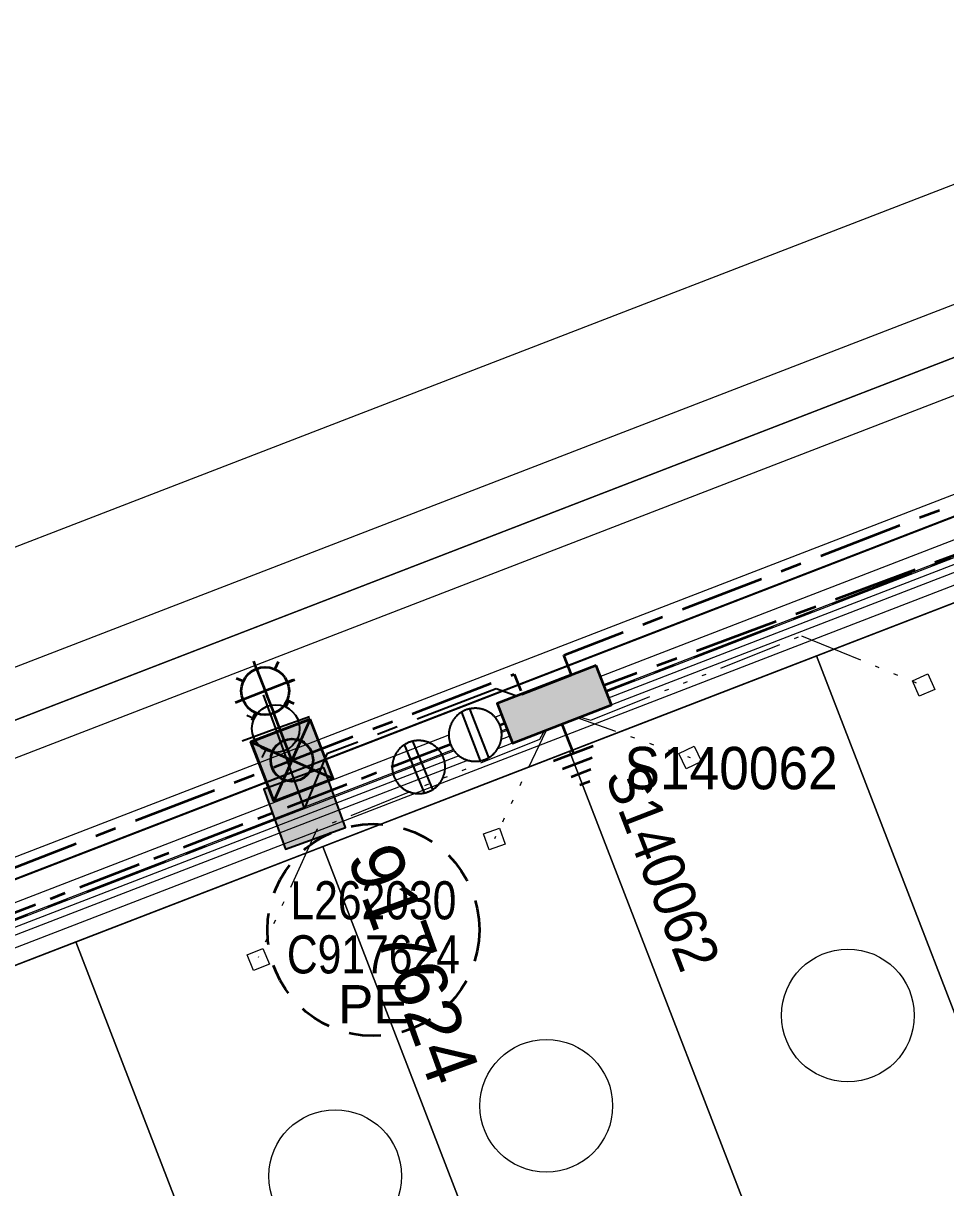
# Model space of a CAD drawing. Header units: metres. Extents: x 0 to 311505, y 0 to 6270811.
# Drawn here: x 310817.4 to 310860.9, y 6270345 to 6270400 of the extents above; entities that cross this region are included whole.
import ezdxf
from ezdxf import colors
from ezdxf.entities.mleader import LeaderData, LeaderLine
from ezdxf.enums import TextEntityAlignment as Align
from ezdxf.math import Vec2, Vec3

# ---------------------------------------------------------------- set-up
doc = ezdxf.new("R2010")
doc.units = ezdxf.units.M
for name, pattern in [('Cable Exist UG', [7, 4, -1, 1, -1]), ('Dash', [5, 3, -2]), ('PHANTOMX2', [6.6, 3, -0.75, 0.2, -0.75, 0.2, -0.75, 0.2, -0.75])]:
    doc.linetypes.add(name, pattern=pattern)
doc.layers.get('0').update_dxf_attribs({"color": 6})
for name, color, linetype, lineweight in [('_User Miscellaneous1', 30, 'Continuous', 13), ('_User_LV_Exist', 5, 'Continuous', 35), ('Cadastre Land Parcels_SP_EXT', 118, 'Continuous', 15), ('Cadastre Roads_SP_EXT', 218, 'Continuous', 15), ('Mains_LV_SL_EXT', 135, 'Continuous', 25), ('Services_SP_EXT', 42, 'PHANTOMX2', 20)]:
    doc.layers.add(name, color=color, linetype=linetype, lineweight=lineweight)
doc.layers.add('_User Miscellaneous10', color=252, linetype='Continuous', lineweight=13, plot=False, transparency=0.9)
doc.layers.add('_User Miscellaneous8', color=181, linetype='Continuous', lineweight=13, transparency=0.5)
doc.layers.add('Cadastre Roads_SP_NEW', color=214, linetype='Continuous', lineweight=15, transparency=0.65)
for name, color, linetype in [('Equip_LV_EXT', 7, 'Continuous'), ('Equip_LV_NEW', 2, 'Continuous'), ('Equip_SP_SL_EXT', 7, 'Continuous'), ('Notes', 7, 'Continuous'), ('SupportsUG_SP_LV_EXT', 7, 'Continuous'), ('SupportsUG_SP_LV_NEW', 2, 'Continuous'), ('SupportsUG_SP_LV_SL_EXT', 7, 'Continuous')]:
    doc.layers.add(name, color=color, linetype=linetype)
doc.styles.add('COLUMN_LABEL', font='arial.ttf', dxfattribs={"height": 2})
doc.styles.add('POLE_LABEL', font='arial.ttf', dxfattribs={"height": 2})
doc.styles.add('SL_LABEL', font='arial.ttf', dxfattribs={"height": 2})
doc.styles.get("Standard").update_dxf_attribs({"font": 'arial.ttf'})

# ---------------------------------------------------------------- blocks, each defined once
blk = doc.blocks.new('COLUMN_EXT')
blk.add_hatch(color=256).paths.add_polyline_path([(1.5, -1.5), (1.5, 1.5), (-1.5, 1.5), (-1.5, -1.5)])
blk.add_lwpolyline([(1.5, 1.5), (-1.5, 1.5), (-1.5, -1.5), (1.5, -1.5)], close=True)
at = {"flags": 1}
blk.add_attdef('Z', (-1.813, 2.351), '', height=0.2, rotation=180, dxfattribs=at)
at = {"flags": 9}
for tag, p in [('STREETNAME', (-1.813, 1.6)), ('SUBURB', (-1.813, 1.8)), ('NOTES', (-1.813, 2)), ('LOCATION', (-1.813, 1.4)), ('LEGEND', (-1.813, 1.2)), ('USAGE', (-1.813, 1)), ('COLUMN_TYPE', (-1.813, 0.4)), ('OWNED_BY', (-1.813, 0.6)), ('STATE', (-1.813, 0.8))]:
    blk.add_attdef(tag, text='', height=0.2, rotation=180, dxfattribs=at).set_placement(p, align=Align.MIDDLE_LEFT)
for tag, style, p in [('STRUCTURE_PLANT_NUMBER', 'POLE_LABEL', (-1.813, -0.031)), ('STREET_CODE', 'COLUMN_LABEL', (-1.813, 0.2))]:
    blk.add_attdef(tag, text='', height=0.2, rotation=180, dxfattribs=dict(at, style=style)).set_placement(p, align=Align.MIDDLE_LEFT)
at = {"style": 'COLUMN_LABEL', "width": 0.9, "flags": 8}
blk.add_attdef('ASSET_NUM', text='', height=2, rotation=270, dxfattribs=at).set_placement((2, -4), align=Align.MIDDLE_LEFT)
blk = doc.blocks.new('*U354')
at = {"width": 0.9}
blk.add_attdef('LNUMBER', text='', height=1, rotation=109.9256, dxfattribs=at).set_placement((-1.445, 6.922), align=Align.MIDDLE_LEFT)
at = {"flags": 9}
for tag, p in [('LRATECODE', (-7.4, 0)), ('LOUTREACHVOCAB', (-7.2, 0)), ('LOUTREACH', (-7, 0)), ('LANTNUMBER', (-6.6, 0)), ('LNEW', (-6.4, 0)), ('LMASTVOCAB', (-6.2, 0)), ('LMAST', (-6, 0)), ('LLAMPVOCAB', (-5.8, 0)), ('LLAMP', (-5.6, 0)), ('LEXIST', (-5.4, 0)), ('LCHARGE3PERCENT', (-5.2, 0)), ('LCHARGE3', (-5, 0)), ('LCHARGE2PERCENT', (-4.8, 0)), ('LCHARGE2', (-4.6, 0)), ('LCHARGE1PERCENT', (-4.4, 0)), ('LCHARGE1', (-4.2, 0)), ('LCATEGORY', (-4, 0)), ('LBRACKETVOCAB', (-3.8, 0)), ('LBRACKET', (-3.6, 0)), ('LKINGHEIGHT', (-3.4, 0)), ('CREPLACE', (-3.2, 0)), ('CREMOVE', (-3, 0)), ('CNUMBER', (-2.8, 0)), ('CNEW', (-2.6, 0)), ('CEXIST', (-2.4, 0)), ('USAGE', (-2.2, 0)), ('STATE', (-2, 0)), ('OWNED_BY', (-1.8, 0)), ('ORIENTATION', (-1.6, 0)), ('OPERATING_VOLTAGE', (-1.4, 0)), ('NO_PHASES', (-1.2, 0)), ('LANTERN_TYPE', (-1, 0)), ('LANTERN_PURPOSE', (-0.8, 0)), ('CONTROL_TYPE', (-0.6, 0)), ('CONSTRUCTED_VOLTAGE', (-0.4, 0))]:
    blk.add_attdef(tag, text='', height=0.001, rotation=270, dxfattribs=at).set_placement(p, align=Align.MIDDLE_LEFT)
at = {"style": 'SL_LABEL', "flags": 9}
blk.add_attdef('STREET_CODE', text='', height=0.001, rotation=270, dxfattribs=at).set_placement((0.001, 0), align=Align.MIDDLE_LEFT)
at = {"flags": 1}
blk.add_attdef('Z', (0, 0), '', height=0.001, rotation=270, dxfattribs=at)
at = {"flags": 9}
for tag, p in [('LREMOVE', (0, -7.6)), ('LREPLACE', (0, -7.8)), ('LTYPE', (0, -8)), ('LTYPEVOCAB', (0, -8.2)), ('LEGEND', (0, -8.4)), ('SUBURB', (0, -8.6)), ('STREETNAME', (0, -8.8)), ('LOCATION', (0, -9)), ('NOTES', (0, -9.2)), ('MAINTAINED_BY', (0, -9.863))]:
    blk.add_attdef(tag, text='', height=0.001, dxfattribs=at).set_placement(p, align=Align.MIDDLE_LEFT)
blk.add_attdef('OPERATED_BY', (0, -9.607), '', height=0.001, dxfattribs=at)
at = {"transparency": 33554687}
blk.add_wipeout([(-1.938, 5.347), (-0.728, 5.119), (0.223, 4.336), (-0.005, 3.125), (-0.788, 2.174), (-1.999, 2.402), (-2.95, 3.185), (-2.722, 4.396)], dxfattribs=at)
for p, q in [((-1.363, 3.761), (-1.938, 5.347)), ((-0.728, 5.119), (-0.886, 4.78)), ((-2.722, 4.396), (-2.382, 4.237)), ((-1.363, 3.761), (0.223, 4.336)), ((-2.95, 3.185), (-1.363, 3.761)), ((0, 0), (-1.363, 3.761)), ((-0.005, 3.125), (-0.344, 3.284)), ((-1.999, 2.402), (-1.84, 2.742))]:
    blk.add_line(p, q)
blk.add_circle((-1.363, 3.761), 1.125)
blk = doc.blocks.new('CCP_EXT')
at = {"flags": 9}
for tag, p in [('OWNED_BY', (0, -1)), ('USAGE', (0, -1.2)), ('LEGEND', (0, -1.4)), ('LIFE_SUPPORT', (0, -1.6)), ('STATE', (0, -1.8)), ('NOTES', (0, -2))]:
    blk.add_attdef(tag, text='', height=0.2, dxfattribs=at).set_placement(p, align=Align.MIDDLE_LEFT)
at = {"transparency": 33554687}
blk.add_wipeout([(0, 0.566), (0.566, 0), (0, -0.566), (-0.566, 0)], dxfattribs=at)
blk.add_lwpolyline([(-0.566, 0), (0, 0.566), (0.566, 0), (0, -0.566), (-0.566, 0)])
at = {"flags": 1}
blk.add_attdef('Z', (0, 0), '', height=0.2, dxfattribs=at)
at = {"flags": 9}
for tag, p in [('CCP_TYPE', (0, 0)), ('OPERATING_VOLTAGE', (0, -0.6)), ('CONSTRUCTED_VOLTAGE', (0, -0.2)), ('NO_PHASES', (0, -0.4)), ('ORIENTATION', (0, -0.8))]:
    blk.add_attdef(tag, text='', height=0.2, dxfattribs=at).set_placement(p, align=Align.MIDDLE_LEFT)
blk = doc.blocks.new('LV_UG_LINKS_CLOSED_EXT')
at = {"layer": 'Equip_LV_EXT'}
for tag, flags, p in [('ACTUAL_STATUS', 9, (3, -2)), ('CONSTRUCTED_VOLTAGE', 9, (3, -2.2)), ('OPERATING_VOLTAGE', 9, (3, -2.6)), ('ORIENTATION', 9, (3, -2.8)), ('NO_PHASES', 9, (3, -2.4)), ('STATE', 9, (3, -3)), ('SWITCH_TYPE', 9, (3, -3.2)), ('OWNED_BY', 9, (3, -3.8)), ('USAGE', 9, (3, -3.4)), ('NOTES', 9, (3, -3.6)), ('OPERATED_BY', 9, (3, -4)), ('MAINTAINED_BY', 9, (3, -4.2)), ('NUMBER_OF_PHASES', 9, (3, -4.4)), ('TYPE', 9, (3, -4.6)), ('Z', 1, (3, -4.8))]:
    blk.add_attdef(tag, text='', height=0.2, dxfattribs=dict(at, flags=flags)).set_placement(p, align=Align.MIDDLE_LEFT)
at = {"transparency": 33554687}
blk.add_wipeout([(4, 1.25), (3.969, 1.25), (3.939, 1.248), (3.908, 1.247), (3.877, 1.244), (3.847, 1.241), (3.817, 1.236), (3.786, 1.232), (3.756, 1.226), (3.726, 1.22), (3.696, 1.213), (3.667, 1.205), (3.637, 1.196), (3.608, 1.187), (3.579, 1.177), (3.55, 1.166), (3.522, 1.155), (3.493, 1.143), (3.466, 1.13), (3.438, 1.117), (3.411, 1.102), (3.384, 1.088), (3.357, 1.072), (3.331, 1.056), (3.306, 1.039), (3.28, 1.022), (3.255, 1.004), (3.231, 0.985), (3.207, 0.966), (3.184, 0.947), (3.161, 0.926), (3.138, 0.905), (3.116, 0.884), (3.095, 0.862), (3.074, 0.839), (3.053, 0.816), (3.034, 0.793), (3.015, 0.769), (2.996, 0.745), (2.978, 0.72), (2.961, 0.694), (2.944, 0.669), (2.928, 0.643), (2.912, 0.616), (2.898, 0.589), (2.883, 0.562), (2.87, 0.534), (2.857, 0.507), (2.845, 0.478), (2.834, 0.45), (2.823, 0.421), (2.813, 0.392), (2.804, 0.363), (2.795, 0.333), (2.787, 0.304), (2.78, 0.274), (2.774, 0.244), (2.768, 0.214), (2.764, 0.183), (2.759, 0.153), (2.756, 0.123), (2.753, 0.092), (2.752, 0.061), (2.75, 0.031), (2.75, 0), (2.75, -0.031), (2.752, -0.061), (2.753, -0.092), (2.756, -0.123), (2.759, -0.153), (2.764, -0.183), (2.768, -0.214), (2.774, -0.244), (2.78, -0.274), (2.787, -0.304), (2.795, -0.333), (2.804, -0.363), (2.813, -0.392), (2.823, -0.421), (2.834, -0.45), (2.845, -0.478), (2.857, -0.507), (2.87, -0.534), (2.883, -0.562), (2.898, -0.589), (2.912, -0.616), (2.928, -0.643), (2.944, -0.669), (2.961, -0.694), (2.978, -0.72), (2.996, -0.745), (3.015, -0.769), (3.034, -0.793), (3.053, -0.816), (3.074, -0.839), (3.095, -0.862), (3.116, -0.884), (3.138, -0.905), (3.161, -0.926), (3.184, -0.947), (3.207, -0.966), (3.231, -0.985), (3.255, -1.004), (3.28, -1.022), (3.306, -1.039), (3.331, -1.056), (3.357, -1.072), (3.384, -1.088), (3.411, -1.102), (3.438, -1.117), (3.466, -1.13), (3.493, -1.143), (3.522, -1.155), (3.55, -1.166), (3.579, -1.177), (3.608, -1.187), (3.637, -1.196), (3.667, -1.205), (3.696, -1.213), (3.726, -1.22), (3.756, -1.226), (3.786, -1.232), (3.817, -1.236), (3.847, -1.241), (3.877, -1.244), (3.908, -1.247), (3.939, -1.248), (3.969, -1.25), (4, -1.25), (4.031, -1.25), (4.061, -1.248), (4.092, -1.247), (4.123, -1.244), (4.153, -1.241), (4.183, -1.236), (4.214, -1.232), (4.244, -1.226), (4.274, -1.22), (4.304, -1.213), (4.333, -1.205), (4.363, -1.196), (4.392, -1.187), (4.421, -1.177), (4.45, -1.166), (4.478, -1.155), (4.507, -1.143), (4.534, -1.13), (4.562, -1.117), (4.589, -1.102), (4.616, -1.088), (4.643, -1.072), (4.669, -1.056), (4.694, -1.039), (4.72, -1.022), (4.745, -1.004), (4.769, -0.985), (4.793, -0.966), (4.816, -0.947), (4.839, -0.926), (4.862, -0.905), (4.884, -0.884), (4.905, -0.862), (4.926, -0.839), (4.947, -0.816), (4.966, -0.793), (4.985, -0.769), (5.004, -0.745), (5.022, -0.72), (5.039, -0.694), (5.056, -0.669), (5.072, -0.643), (5.088, -0.616), (5.102, -0.589), (5.117, -0.562), (5.13, -0.534), (5.143, -0.507), (5.155, -0.478), (5.166, -0.45), (5.177, -0.421), (5.187, -0.392), (5.196, -0.363), (5.205, -0.333), (5.213, -0.304), (5.22, -0.274), (5.226, -0.244), (5.232, -0.214), (5.236, -0.183), (5.241, -0.153), (5.244, -0.123), (5.247, -0.092), (5.248, -0.061), (5.25, -0.031), (5.25, 0), (5.25, 0.031), (5.248, 0.061), (5.247, 0.092), (5.244, 0.123), (5.241, 0.153), (5.236, 0.183), (5.232, 0.214), (5.226, 0.244), (5.22, 0.274), (5.213, 0.304), (5.205, 0.333), (5.196, 0.363), (5.187, 0.392), (5.177, 0.421), (5.166, 0.45), (5.155, 0.478), (5.143, 0.507), (5.13, 0.534), (5.117, 0.562), (5.102, 0.589), (5.088, 0.616), (5.072, 0.643), (5.056, 0.669), (5.039, 0.694), (5.022, 0.72), (5.004, 0.745), (4.985, 0.769), (4.966, 0.793), (4.947, 0.816), (4.926, 0.839), (4.905, 0.862), (4.884, 0.884), (4.862, 0.905), (4.839, 0.926), (4.816, 0.947), (4.793, 0.966), (4.769, 0.985), (4.745, 1.004), (4.72, 1.022), (4.694, 1.039), (4.669, 1.056), (4.643, 1.072), (4.616, 1.088), (4.589, 1.102), (4.562, 1.117), (4.534, 1.13), (4.507, 1.143), (4.478, 1.155), (4.45, 1.166), (4.421, 1.177), (4.392, 1.187), (4.363, 1.196), (4.333, 1.205), (4.304, 1.213), (4.274, 1.22), (4.244, 1.226), (4.214, 1.232), (4.183, 1.236), (4.153, 1.241), (4.123, 1.244), (4.092, 1.247), (4.061, 1.248), (4.031, 1.25)], dxfattribs=at).dxf.layer = 'Equip_LV_EXT'
at = {"layer": 'Equip_LV_EXT'}
for p, q in [((3.792, 1.232), (3.792, -1.232)), ((4.208, 1.232), (4.208, -1.232))]:
    blk.add_line(p, q, dxfattribs=at)
at = {"layer": 'Equip_LV_EXT', "flags": 128}
blk.add_lwpolyline([(4, 1.25), (3.969, 1.25), (3.939, 1.248), (3.908, 1.247), (3.877, 1.244), (3.847, 1.241), (3.817, 1.236), (3.786, 1.232), (3.756, 1.226), (3.726, 1.22), (3.696, 1.213), (3.667, 1.205), (3.637, 1.196), (3.608, 1.187), (3.579, 1.177), (3.55, 1.166), (3.522, 1.155), (3.493, 1.143), (3.466, 1.13), (3.438, 1.117), (3.411, 1.102), (3.384, 1.088), (3.357, 1.072), (3.331, 1.056), (3.306, 1.039), (3.28, 1.022), (3.255, 1.004), (3.231, 0.985), (3.207, 0.966), (3.184, 0.947), (3.161, 0.926), (3.138, 0.905), (3.116, 0.884), (3.095, 0.862), (3.074, 0.839), (3.053, 0.816), (3.034, 0.793), (3.015, 0.769), (2.996, 0.745), (2.978, 0.72), (2.961, 0.694), (2.944, 0.669), (2.928, 0.643), (2.912, 0.616), (2.898, 0.589), (2.883, 0.562), (2.87, 0.534), (2.857, 0.507), (2.845, 0.478), (2.834, 0.45), (2.823, 0.421), (2.813, 0.392), (2.804, 0.363), (2.795, 0.333), (2.787, 0.304), (2.78, 0.274), (2.774, 0.244), (2.768, 0.214), (2.764, 0.183), (2.759, 0.153), (2.756, 0.123), (2.753, 0.092), (2.752, 0.061), (2.75, 0.031), (2.75, 0), (2.75, -0.031), (2.752, -0.061), (2.753, -0.092), (2.756, -0.123), (2.759, -0.153), (2.764, -0.183), (2.768, -0.214), (2.774, -0.244), (2.78, -0.274), (2.787, -0.304), (2.795, -0.333), (2.804, -0.363), (2.813, -0.392), (2.823, -0.421), (2.834, -0.45), (2.845, -0.478), (2.857, -0.507), (2.87, -0.534), (2.883, -0.562), (2.898, -0.589), (2.912, -0.616), (2.928, -0.643), (2.944, -0.669), (2.961, -0.694), (2.978, -0.72), (2.996, -0.745), (3.015, -0.769), (3.034, -0.793), (3.053, -0.816), (3.074, -0.839), (3.095, -0.862), (3.116, -0.884), (3.138, -0.905), (3.161, -0.926), (3.184, -0.947), (3.207, -0.966), (3.231, -0.985), (3.255, -1.004), (3.28, -1.022), (3.306, -1.039), (3.331, -1.056), (3.357, -1.072), (3.384, -1.088), (3.411, -1.102), (3.438, -1.117), (3.466, -1.13), (3.493, -1.143), (3.522, -1.155), (3.55, -1.166), (3.579, -1.177), (3.608, -1.187), (3.637, -1.196), (3.667, -1.205), (3.696, -1.213), (3.726, -1.22), (3.756, -1.226), (3.786, -1.232), (3.817, -1.236), (3.847, -1.241), (3.877, -1.244), (3.908, -1.247), (3.939, -1.248), (3.969, -1.25), (4, -1.25), (4.031, -1.25), (4.061, -1.248), (4.092, -1.247), (4.123, -1.244), (4.153, -1.241), (4.183, -1.236), (4.214, -1.232), (4.244, -1.226), (4.274, -1.22), (4.304, -1.213), (4.333, -1.205), (4.363, -1.196), (4.392, -1.187), (4.421, -1.177), (4.45, -1.166), (4.478, -1.155), (4.507, -1.143), (4.534, -1.13), (4.562, -1.117), (4.589, -1.102), (4.616, -1.088), (4.643, -1.072), (4.669, -1.056), (4.694, -1.039), (4.72, -1.022), (4.745, -1.004), (4.769, -0.985), (4.793, -0.966), (4.816, -0.947), (4.839, -0.926), (4.862, -0.905), (4.884, -0.884), (4.905, -0.862), (4.926, -0.839), (4.947, -0.816), (4.966, -0.793), (4.985, -0.769), (5.004, -0.745), (5.022, -0.72), (5.039, -0.694), (5.056, -0.669), (5.072, -0.643), (5.088, -0.616), (5.102, -0.589), (5.117, -0.562), (5.13, -0.534), (5.143, -0.507), (5.155, -0.478), (5.166, -0.45), (5.177, -0.421), (5.187, -0.392), (5.196, -0.363), (5.205, -0.333), (5.213, -0.304), (5.22, -0.274), (5.226, -0.244), (5.232, -0.214), (5.236, -0.183), (5.241, -0.153), (5.244, -0.123), (5.247, -0.092), (5.248, -0.061), (5.25, -0.031), (5.25, 0), (5.25, 0.031), (5.248, 0.061), (5.247, 0.092), (5.244, 0.123), (5.241, 0.153), (5.236, 0.183), (5.232, 0.214), (5.226, 0.244), (5.22, 0.274), (5.213, 0.304), (5.205, 0.333), (5.196, 0.363), (5.187, 0.392), (5.177, 0.421), (5.166, 0.45), (5.155, 0.478), (5.143, 0.507), (5.13, 0.534), (5.117, 0.562), (5.102, 0.589), (5.088, 0.616), (5.072, 0.643), (5.056, 0.669), (5.039, 0.694), (5.022, 0.72), (5.004, 0.745), (4.985, 0.769), (4.966, 0.793), (4.947, 0.816), (4.926, 0.839), (4.905, 0.862), (4.884, 0.884), (4.862, 0.905), (4.839, 0.926), (4.816, 0.947), (4.793, 0.966), (4.769, 0.985), (4.745, 1.004), (4.72, 1.022), (4.694, 1.039), (4.669, 1.056), (4.643, 1.072), (4.616, 1.088), (4.589, 1.102), (4.562, 1.117), (4.534, 1.13), (4.507, 1.143), (4.478, 1.155), (4.45, 1.166), (4.421, 1.177), (4.392, 1.187), (4.363, 1.196), (4.333, 1.205), (4.304, 1.213), (4.274, 1.22), (4.244, 1.226), (4.214, 1.232), (4.183, 1.236), (4.153, 1.241), (4.123, 1.244), (4.092, 1.247), (4.061, 1.248), (4.031, 1.25)], close=True, dxfattribs=at)
blk = doc.blocks.new('*U404')
at = {"linetype": 'Continuous'}
h = blk.add_hatch(color=256, dxfattribs=at)
h.dxf.hatch_style = 1
h.paths.add_polyline_path([(-5.5, 1.5), (-5.5, -1.5), (-2.5, -1.5), (-2.5, 1.5)])
h = blk.add_hatch(color=256)
h.dxf.hatch_style = 1
h.paths.add_polyline_path([(-5.5, 1.5), (-2.5, -1.5), (-5.5, -1.5)])
for p, q in [((-7.5, 1.125), (-7.5, 1.5)), ((-5.5, 1.5), (-2.5, -1.5)), ((-5.5, -1.5), (-2.5, 1.5)), ((-8.561, 1.061), (-8.295, 0.795)), ((-6.439, 1.061), (-6.705, 0.795)), ((-8.625, 0), (-9, 0)), ((-4, 0), (-6.375, 0)), ((-8.561, -1.061), (-8.295, -0.795)), ((-6.439, -1.061), (-6.705, -0.795)), ((-7.5, -1.5), (-7.5, -1.125))]:
    blk.add_line(p, q)
blk.add_line((-8.625, 0), (-6.375, 0), dxfattribs=at)
at = {"linetype": 'Continuous', "flags": 128}
blk.add_lwpolyline([(-7.5, 1.406), (-7.5, -1.406)], dxfattribs=at)
blk.add_lwpolyline([(-5.5, 1.5), (-5.5, -1.5), (-2.5, -1.5), (-2.5, 1.5)], close=True)
at = {"flags": 128}
blk.add_lwpolyline([(-5.5, 1.5), (-2.5, -1.5), (-5.5, -1.5), (-5.5, 1.5)], dxfattribs=at)
for centre, radius in [((-7.5, 0), 1.125), ((-4, 0), 1)]:
    blk.add_circle(centre, radius)
blk = doc.blocks.new('*U285')
at = {"linetype": 'Dash', "ltscale": 0.5}
blk.add_circle((0, 0), 5, dxfattribs=at)
at = {"insert": (0, -2.6), "char_height": 1.8, "attachment_point": 2}
blk.add_mtext('PE', dxfattribs=at)
at = {"width": 0.8}
blk.add_attdef('SNUMBER', text='', height=1.8, dxfattribs=at).set_placement((0, 0.5), align=Align.CENTER)
at = {"flags": 1}
blk.add_attdef('Z', (0, 0), '', height=0.2, dxfattribs=at)
at = {"width": 0.8}
blk.add_attdef('CNUMBER', text='', height=1.8, dxfattribs=at).set_placement((0, -0.25), align=Align.TOP_CENTER)
blk = doc.blocks.new('*U383')
at = {"width": 0.9}
blk.add_attdef('ASSET_NUM', text='', height=2, dxfattribs=at).set_placement((4, 2), align=Align.MIDDLE_LEFT)
for tag, p, flags in [('SUBURB', (-2, 0), 1), ('STREETNAME', (-1.8, 0), 9), ('PARENT', (-1.6, 0), 9), ('NOTES', (-1.4, 0), 9), ('LOCATION', (-1.2, 0), 9), ('LEGEND', (-1, 0), 9), ('USAGE', (-0.8, 0), 9), ('SUPPORT_TYPE', (-0.6, 0), 9), ('STATE', (-0.4, 0), 9), ('OWNED_BY', (-0.2, 0), 9)]:
    blk.add_attdef(tag, p, '', height=0.2, rotation=270, dxfattribs=dict(flags=flags))
at = {"transparency": 33554687}
blk.add_wipeout([(1, 2.5), (1, -2.5), (-1, -2.5), (-1, 2.5)], dxfattribs=at)
at = {"layer": 'SupportsUG_SP_LV_EXT'}
h = blk.add_hatch(color=256, dxfattribs=at)
h.dxf.hatch_style = 1
h.paths.add_polyline_path([(-1, 2.5), (-1, -1.25), (-1, 1.25), (-1, -2.5), (1, -2.5), (1, 2.5)])
blk.add_lwpolyline([(-1, 2.5), (-1, -1.25), (-1, 1.25), (-1, -2.5), (1, -2.5), (1, 2.5)], close=True)
blk = doc.blocks.new('LV_UG_LINKS_CLOSED_NEW')
at = {"layer": 'Equip_LV_NEW'}
for tag, flags, p in [('ACTUAL_STATUS', 9, (3.167, -1.667)), ('CONSTRUCTED_VOLTAGE', 9, (3.167, -1.833)), ('OPERATING_VOLTAGE', 9, (3.167, -2.167)), ('NO_PHASES', 9, (3.167, -2)), ('STATE', 9, (3.167, -2.5)), ('SWITCH_TYPE', 9, (3.167, -2.667)), ('ORIENTATION', 9, (3.167, -2.333)), ('OWNED_BY', 9, (3.167, -3.167)), ('OPERATED_BY', 9, (3.167, -3.333)), ('USAGE', 9, (3.167, -2.833)), ('NOTES', 9, (3.167, -3)), ('TYPE', 9, (3.167, -3.833)), ('MAINTAINED_BY', 9, (3.167, -3.5)), ('NUMBER_OF_PHASES', 9, (3.167, -3.667)), ('Z', 1, (3.167, -4))]:
    blk.add_attdef(tag, text='', height=0.167, dxfattribs=dict(at, flags=flags)).set_placement(p, align=Align.MIDDLE_LEFT)
at = {"transparency": 33554687}
blk.add_wipeout([(4, 1.25), (3.969, 1.25), (3.939, 1.248), (3.908, 1.247), (3.877, 1.244), (3.847, 1.241), (3.817, 1.236), (3.786, 1.232), (3.756, 1.226), (3.726, 1.22), (3.696, 1.213), (3.667, 1.205), (3.637, 1.196), (3.608, 1.187), (3.579, 1.177), (3.55, 1.166), (3.522, 1.155), (3.493, 1.143), (3.466, 1.13), (3.438, 1.117), (3.411, 1.102), (3.384, 1.088), (3.357, 1.072), (3.331, 1.056), (3.306, 1.039), (3.28, 1.022), (3.255, 1.004), (3.231, 0.985), (3.207, 0.966), (3.184, 0.947), (3.161, 0.926), (3.138, 0.905), (3.116, 0.884), (3.095, 0.862), (3.074, 0.839), (3.053, 0.816), (3.034, 0.793), (3.015, 0.769), (2.996, 0.745), (2.978, 0.72), (2.961, 0.694), (2.944, 0.669), (2.928, 0.643), (2.912, 0.616), (2.898, 0.589), (2.883, 0.562), (2.87, 0.534), (2.857, 0.507), (2.845, 0.478), (2.834, 0.45), (2.823, 0.421), (2.813, 0.392), (2.804, 0.363), (2.795, 0.333), (2.787, 0.304), (2.78, 0.274), (2.774, 0.244), (2.768, 0.214), (2.764, 0.183), (2.759, 0.153), (2.756, 0.123), (2.753, 0.092), (2.752, 0.061), (2.75, 0.031), (2.75, 0), (2.75, -0.031), (2.752, -0.061), (2.753, -0.092), (2.756, -0.123), (2.759, -0.153), (2.764, -0.183), (2.768, -0.214), (2.774, -0.244), (2.78, -0.274), (2.787, -0.304), (2.795, -0.333), (2.804, -0.363), (2.813, -0.392), (2.823, -0.421), (2.834, -0.45), (2.845, -0.478), (2.857, -0.507), (2.87, -0.534), (2.883, -0.562), (2.898, -0.589), (2.912, -0.616), (2.928, -0.643), (2.944, -0.669), (2.961, -0.694), (2.978, -0.72), (2.996, -0.745), (3.015, -0.769), (3.034, -0.793), (3.053, -0.816), (3.074, -0.839), (3.095, -0.862), (3.116, -0.884), (3.138, -0.905), (3.161, -0.926), (3.184, -0.947), (3.207, -0.966), (3.231, -0.985), (3.255, -1.004), (3.28, -1.022), (3.306, -1.039), (3.331, -1.056), (3.357, -1.072), (3.384, -1.088), (3.411, -1.102), (3.438, -1.117), (3.466, -1.13), (3.493, -1.143), (3.522, -1.155), (3.55, -1.166), (3.579, -1.177), (3.608, -1.187), (3.637, -1.196), (3.667, -1.205), (3.696, -1.213), (3.726, -1.22), (3.756, -1.226), (3.786, -1.232), (3.817, -1.236), (3.847, -1.241), (3.877, -1.244), (3.908, -1.247), (3.939, -1.248), (3.969, -1.25), (4, -1.25), (4.031, -1.25), (4.061, -1.248), (4.092, -1.247), (4.123, -1.244), (4.153, -1.241), (4.183, -1.236), (4.214, -1.232), (4.244, -1.226), (4.274, -1.22), (4.304, -1.213), (4.333, -1.205), (4.363, -1.196), (4.392, -1.187), (4.421, -1.177), (4.45, -1.166), (4.478, -1.155), (4.507, -1.143), (4.534, -1.13), (4.562, -1.117), (4.589, -1.102), (4.616, -1.088), (4.643, -1.072), (4.669, -1.056), (4.694, -1.039), (4.72, -1.022), (4.745, -1.004), (4.769, -0.985), (4.793, -0.966), (4.816, -0.947), (4.839, -0.926), (4.862, -0.905), (4.884, -0.884), (4.905, -0.862), (4.926, -0.839), (4.947, -0.816), (4.966, -0.793), (4.985, -0.769), (5.004, -0.745), (5.022, -0.72), (5.039, -0.694), (5.056, -0.669), (5.072, -0.643), (5.088, -0.616), (5.102, -0.589), (5.117, -0.562), (5.13, -0.534), (5.143, -0.507), (5.155, -0.478), (5.166, -0.45), (5.177, -0.421), (5.187, -0.392), (5.196, -0.363), (5.205, -0.333), (5.213, -0.304), (5.22, -0.274), (5.226, -0.244), (5.232, -0.214), (5.236, -0.183), (5.241, -0.153), (5.244, -0.123), (5.247, -0.092), (5.248, -0.061), (5.25, -0.031), (5.25, 0), (5.25, 0.031), (5.248, 0.061), (5.247, 0.092), (5.244, 0.123), (5.241, 0.153), (5.236, 0.183), (5.232, 0.214), (5.226, 0.244), (5.22, 0.274), (5.213, 0.304), (5.205, 0.333), (5.196, 0.363), (5.187, 0.392), (5.177, 0.421), (5.166, 0.45), (5.155, 0.478), (5.143, 0.507), (5.13, 0.534), (5.117, 0.562), (5.102, 0.589), (5.088, 0.616), (5.072, 0.643), (5.056, 0.669), (5.039, 0.694), (5.022, 0.72), (5.004, 0.745), (4.985, 0.769), (4.966, 0.793), (4.947, 0.816), (4.926, 0.839), (4.905, 0.862), (4.884, 0.884), (4.862, 0.905), (4.839, 0.926), (4.816, 0.947), (4.793, 0.966), (4.769, 0.985), (4.745, 1.004), (4.72, 1.022), (4.694, 1.039), (4.669, 1.056), (4.643, 1.072), (4.616, 1.088), (4.589, 1.102), (4.562, 1.117), (4.534, 1.13), (4.507, 1.143), (4.478, 1.155), (4.45, 1.166), (4.421, 1.177), (4.392, 1.187), (4.363, 1.196), (4.333, 1.205), (4.304, 1.213), (4.274, 1.22), (4.244, 1.226), (4.214, 1.232), (4.183, 1.236), (4.153, 1.241), (4.123, 1.244), (4.092, 1.247), (4.061, 1.248), (4.031, 1.25)], dxfattribs=at).dxf.layer = 'Equip_LV_NEW'
at = {"layer": 'Equip_LV_NEW'}
for p, q in [((3.792, 1.232), (3.792, -1.232)), ((4.208, 1.232), (4.208, -1.232))]:
    blk.add_line(p, q, dxfattribs=at)
at = {"layer": 'Equip_LV_NEW', "flags": 128}
blk.add_lwpolyline([(4, 1.25), (3.969, 1.25), (3.939, 1.248), (3.908, 1.247), (3.877, 1.244), (3.847, 1.241), (3.817, 1.236), (3.786, 1.232), (3.756, 1.226), (3.726, 1.22), (3.696, 1.213), (3.667, 1.205), (3.637, 1.196), (3.608, 1.187), (3.579, 1.177), (3.55, 1.166), (3.522, 1.155), (3.493, 1.143), (3.466, 1.13), (3.438, 1.117), (3.411, 1.102), (3.384, 1.088), (3.357, 1.072), (3.331, 1.056), (3.306, 1.039), (3.28, 1.022), (3.255, 1.004), (3.231, 0.985), (3.207, 0.966), (3.184, 0.947), (3.161, 0.926), (3.138, 0.905), (3.116, 0.884), (3.095, 0.862), (3.074, 0.839), (3.053, 0.816), (3.034, 0.793), (3.015, 0.769), (2.996, 0.745), (2.978, 0.72), (2.961, 0.694), (2.944, 0.669), (2.928, 0.643), (2.912, 0.616), (2.898, 0.589), (2.883, 0.562), (2.87, 0.534), (2.857, 0.507), (2.845, 0.478), (2.834, 0.45), (2.823, 0.421), (2.813, 0.392), (2.804, 0.363), (2.795, 0.333), (2.787, 0.304), (2.78, 0.274), (2.774, 0.244), (2.768, 0.214), (2.764, 0.183), (2.759, 0.153), (2.756, 0.123), (2.753, 0.092), (2.752, 0.061), (2.75, 0.031), (2.75, 0), (2.75, -0.031), (2.752, -0.061), (2.753, -0.092), (2.756, -0.123), (2.759, -0.153), (2.764, -0.183), (2.768, -0.214), (2.774, -0.244), (2.78, -0.274), (2.787, -0.304), (2.795, -0.333), (2.804, -0.363), (2.813, -0.392), (2.823, -0.421), (2.834, -0.45), (2.845, -0.478), (2.857, -0.507), (2.87, -0.534), (2.883, -0.562), (2.898, -0.589), (2.912, -0.616), (2.928, -0.643), (2.944, -0.669), (2.961, -0.694), (2.978, -0.72), (2.996, -0.745), (3.015, -0.769), (3.034, -0.793), (3.053, -0.816), (3.074, -0.839), (3.095, -0.862), (3.116, -0.884), (3.138, -0.905), (3.161, -0.926), (3.184, -0.947), (3.207, -0.966), (3.231, -0.985), (3.255, -1.004), (3.28, -1.022), (3.306, -1.039), (3.331, -1.056), (3.357, -1.072), (3.384, -1.088), (3.411, -1.102), (3.438, -1.117), (3.466, -1.13), (3.493, -1.143), (3.522, -1.155), (3.55, -1.166), (3.579, -1.177), (3.608, -1.187), (3.637, -1.196), (3.667, -1.205), (3.696, -1.213), (3.726, -1.22), (3.756, -1.226), (3.786, -1.232), (3.817, -1.236), (3.847, -1.241), (3.877, -1.244), (3.908, -1.247), (3.939, -1.248), (3.969, -1.25), (4, -1.25), (4.031, -1.25), (4.061, -1.248), (4.092, -1.247), (4.123, -1.244), (4.153, -1.241), (4.183, -1.236), (4.214, -1.232), (4.244, -1.226), (4.274, -1.22), (4.304, -1.213), (4.333, -1.205), (4.363, -1.196), (4.392, -1.187), (4.421, -1.177), (4.45, -1.166), (4.478, -1.155), (4.507, -1.143), (4.534, -1.13), (4.562, -1.117), (4.589, -1.102), (4.616, -1.088), (4.643, -1.072), (4.669, -1.056), (4.694, -1.039), (4.72, -1.022), (4.745, -1.004), (4.769, -0.985), (4.793, -0.966), (4.816, -0.947), (4.839, -0.926), (4.862, -0.905), (4.884, -0.884), (4.905, -0.862), (4.926, -0.839), (4.947, -0.816), (4.966, -0.793), (4.985, -0.769), (5.004, -0.745), (5.022, -0.72), (5.039, -0.694), (5.056, -0.669), (5.072, -0.643), (5.088, -0.616), (5.102, -0.589), (5.117, -0.562), (5.13, -0.534), (5.143, -0.507), (5.155, -0.478), (5.166, -0.45), (5.177, -0.421), (5.187, -0.392), (5.196, -0.363), (5.205, -0.333), (5.213, -0.304), (5.22, -0.274), (5.226, -0.244), (5.232, -0.214), (5.236, -0.183), (5.241, -0.153), (5.244, -0.123), (5.247, -0.092), (5.248, -0.061), (5.25, -0.031), (5.25, 0), (5.25, 0.031), (5.248, 0.061), (5.247, 0.092), (5.244, 0.123), (5.241, 0.153), (5.236, 0.183), (5.232, 0.214), (5.226, 0.244), (5.22, 0.274), (5.213, 0.304), (5.205, 0.333), (5.196, 0.363), (5.187, 0.392), (5.177, 0.421), (5.166, 0.45), (5.155, 0.478), (5.143, 0.507), (5.13, 0.534), (5.117, 0.562), (5.102, 0.589), (5.088, 0.616), (5.072, 0.643), (5.056, 0.669), (5.039, 0.694), (5.022, 0.72), (5.004, 0.745), (4.985, 0.769), (4.966, 0.793), (4.947, 0.816), (4.926, 0.839), (4.905, 0.862), (4.884, 0.884), (4.862, 0.905), (4.839, 0.926), (4.816, 0.947), (4.793, 0.966), (4.769, 0.985), (4.745, 1.004), (4.72, 1.022), (4.694, 1.039), (4.669, 1.056), (4.643, 1.072), (4.616, 1.088), (4.589, 1.102), (4.562, 1.117), (4.534, 1.13), (4.507, 1.143), (4.478, 1.155), (4.45, 1.166), (4.421, 1.177), (4.392, 1.187), (4.363, 1.196), (4.333, 1.205), (4.304, 1.213), (4.274, 1.22), (4.244, 1.226), (4.214, 1.232), (4.183, 1.236), (4.153, 1.241), (4.123, 1.244), (4.092, 1.247), (4.061, 1.248), (4.031, 1.25)], close=True, dxfattribs=at)
blk = doc.blocks.new('*U419')
at = {"layer": '_User_LV_Exist'}
for p, q in [((2.5, 1), (2.5, -1)), ((3, 0.75), (3, -0.75)), ((3.5, 0.5), (3.5, -0.5)), ((4, 0.25), (4, -0.25))]:
    blk.add_line(p, q, dxfattribs=at)
at = {"width": 0.9}
blk.add_attdef('ASSET_NUM', text='', height=2, dxfattribs=at).set_placement((4, 2), align=Align.MIDDLE_LEFT)
for tag, p, flags in [('SUBURB', (-2, 0), 1), ('STREETNAME', (-1.8, 0), 9), ('PARENT', (-1.6, 0), 9), ('NOTES', (-1.4, 0), 9), ('LOCATION', (-1.2, 0), 9), ('LEGEND', (-1, 0), 9), ('USAGE', (-0.8, 0), 9), ('SUPPORT_TYPE', (-0.6, 0), 9), ('STATE', (-0.4, 0), 9), ('OWNED_BY', (-0.2, 0), 9)]:
    blk.add_attdef(tag, p, '', height=0.2, rotation=270, dxfattribs=dict(flags=flags))
at = {"transparency": 33554687}
blk.add_wipeout([(1, 2.5), (1, -2.5), (-1, -2.5), (-1, 2.5)], dxfattribs=at)
at = {"layer": 'SupportsUG_SP_LV_EXT'}
h = blk.add_hatch(color=256, dxfattribs=at)
h.dxf.hatch_style = 1
h.paths.add_polyline_path([(-1, 2.5), (-1, -1.25), (-1, 1.25), (-1, -2.5), (1, -2.5), (1, 2.5)])
blk.add_lwpolyline([(-1, 2.5), (-1, -1.25), (-1, 1.25), (-1, -2.5), (1, -2.5), (1, 2.5)], close=True)
at = {"layer": '_User_LV_Exist'}
blk.add_line((1, 0), (2.5, 0), dxfattribs=at)
at = {"layer": 'Equip_LV_NEW', "ltscale": 10, "rotation": 270}
blk.add_blockref('LV_UG_LINKS_CLOSED_NEW', (0, 0), dxfattribs=at)

msp = doc.modelspace()

# ---------------------------------------------------------------- linework, layer by layer
at = {"layer": '_User Miscellaneous8', "color": 43, "transparency": 33554687}
for centre in [(310856.317, 6270353.154), (310842.089, 6270348.891), (310832.13, 6270345.575)]:
    msp.add_circle(centre, 3.132, dxfattribs=at)
at = {"layer": 'Cadastre Land Parcels_SP_EXT', "linetype": 'Continuous'}
for points in [[(310703.872, 6270323.381), (310942.799, 6270415.673), (310910.986, 6270498.06), (310671.978, 6270405.97), (310703.872, 6270323.381)], [(310877.508, 6270346.095), (310866.49, 6270374.615), (310854.839, 6270370.117), (310865.86, 6270341.596), (310877.508, 6270346.095)], [(310865.86, 6270341.596), (310854.839, 6270370.117), (310843.191, 6270365.618), (310854.211, 6270337.097), (310865.86, 6270341.596)], [(310854.211, 6270337.097), (310843.191, 6270365.618), (310831.541, 6270361.118), (310842.562, 6270332.597), (310854.211, 6270337.097)], [(310842.562, 6270332.597), (310831.541, 6270361.118), (310819.892, 6270356.619), (310825.837, 6270341.234), (310830.914, 6270328.098), (310842.562, 6270332.597)], [(310825.837, 6270341.234), (310819.892, 6270356.619), (310798.077, 6270348.191), (310795.791, 6270343.022), (310800.295, 6270331.367), (310825.837, 6270341.234)]]:
    msp.add_lwpolyline(points, close=True, dxfattribs=at)

# ---------------------------------------------------------------- block references
at = {"layer": 'SupportsUG_SP_LV_SL_EXT'}
ref = msp.add_blockref('COLUMN_EXT', (310830.689, 6270362.924), dxfattribs=dict(at, rotation=19.92558080711598))
ref.add_attrib('ASSET_NUM', '917624', dxfattribs={"layer": '0', "height": 2.5, "rotation": 289.9256, "style": 'COLUMN_LABEL'}).set_placement((310833.845, 6270361.074), align=Align.MIDDLE_LEFT)

# ---------------------------------------------------------------- next in the draw order: block references
at = {"layer": 'Equip_SP_SL_EXT'}
msp.add_blockref('*U354', (310830.689, 6270362.924), dxfattribs=at)
at = {"layer": 'Services_SP_EXT'}
for p, rotation in [((310859.888, 6270368.737), 158.3852209700476), ((310848.877, 6270365.319), 160.5572467336559), ((310839.642, 6270361.483), 64.55724676250946), ((310828.501, 6270355.79), 67.1094481675997)]:
    msp.add_blockref('CCP_EXT', p, dxfattribs=dict(at, rotation=rotation))

# ---------------------------------------------------------------- next in the draw order: linework, layer by layer
at = {"layer": '_User_LV_Exist', "linetype": 'Cable Exist UG', "flags": 128}
msp.add_lwpolyline([(310842.819, 6270367.509), (310844.8, 6270368.735), (310844.8, 6270368.735), (310844.8, 6270368.735), (310869.71, 6270377.98), (310869.71, 6270377.98), (310893.204, 6270387.068)], dxfattribs=at)
at = {"layer": '_User_LV_Exist', "color": 4, "linetype": 'Cable Exist UG', "flags": 128}
msp.add_lwpolyline([(310843.273, 6270369.217), (310842.913, 6270370.15), (310865.068, 6270378.708)], dxfattribs=at)
at = {"layer": 'Cadastre Roads_SP_EXT', "linetype": 'Continuous'}
msp.add_lwpolyline([(310946.687, 6270405.598), (310942.799, 6270415.673), (310794.569, 6270358.417), (310798.077, 6270348.191), (310819.892, 6270356.619), (310831.541, 6270361.118), (310843.191, 6270365.618), (310854.84, 6270370.117), (310866.49, 6270374.615), (310880.203, 6270379.914), (310893.916, 6270385.211), (310907.628, 6270390.508), (310921.136, 6270395.725), (310942.951, 6270404.152), (310948.128, 6270401.866), (310946.687, 6270405.598)], close=True, dxfattribs=at)
at = {"layer": 'Mains_LV_SL_EXT', "color": 4, "linetype": 'Cable Exist UG'}
for points in [[(310842.533, 6270367.557), (310865.751, 6270376.491)], [(310830.689, 6270362.924), (310797.423, 6270350.084)]]:
    msp.add_lwpolyline(points, dxfattribs=at)
at = {"layer": 'Services_SP_EXT'}
for points in [[(310842.533, 6270367.557), (310844.198, 6270367.081), (310854.133, 6270371.067), (310859.793, 6270368.737)], [(310842.533, 6270367.557), (310839.642, 6270361.483)], [(310842.533, 6270367.557), (310848.877, 6270365.319)]]:
    msp.add_lwpolyline(points, dxfattribs=at)

# ---------------------------------------------------------------- next in the draw order: block references
at = {"layer": '_User_LV_Exist', "rotation": 291.1208724139378}
msp.add_blockref('*U404', (310831.528, 6270361.464), dxfattribs=at)
at = {"layer": '_User_LV_Exist', "linetype": 'ByBlock', "lineweight": -2}
msp.add_blockref('*U285', (310833.932, 6270357.186), dxfattribs=at).add_auto_attribs({'SNUMBER': 'L262030', 'CNUMBER': 'C917624'})

# ---------------------------------------------------------------- next in the draw order: block references
at = {"layer": 'Equip_LV_EXT', "rotation": 202.5572467109926}
msp.add_blockref('LV_UG_LINKS_CLOSED_EXT', (310839.763, 6270366.406), dxfattribs=at)

# ---------------------------------------------------------------- next in the draw order: linework, layer by layer
at = {"layer": '_User Miscellaneous1'}
for p, q in [((310796.538, 6270349.805), (310879.061, 6270381.681)), ((310797.076, 6270349.241), (310879.32, 6270381.009))]:
    msp.add_line(p, q, dxfattribs=at)
at = {"layer": '_User Miscellaneous10', "flags": 128}
for points in [[(310728.647, 6270277.35), (310714.575, 6270313.772), (310718.464, 6270322.564), (310770.621, 6270342.713), (310779.41, 6270338.817), (310792.023, 6270306.173), (310803.952, 6270308.634), (310790.617, 6270343.145), (310794.505, 6270351.938), (310943.073, 6270409.325), (310951.875, 6270405.44), (310972.445, 6270352.15), (310968.564, 6270343.361), (310944.9, 6270334.218), (310843.661, 6270295.102), (310819.991, 6270285.972), (310811.203, 6270289.867), (310806.716, 6270301.482), (310806.226, 6270302.75)], [(310729.58, 6270277.71), (310715.657, 6270313.747), (310719.211, 6270321.781), (310770.595, 6270341.63), (310778.626, 6270338.07), (310791.395, 6270305.022), (310805.31, 6270307.893), (310791.699, 6270343.12), (310795.252, 6270351.154), (310943.048, 6270408.244), (310951.092, 6270404.692), (310971.363, 6270352.175), (310967.816, 6270344.144), (310944.539, 6270335.151), (310843.301, 6270296.035), (310820.018, 6270287.054), (310811.986, 6270290.614), (310807.649, 6270301.842), (310807.158, 6270303.111)], [(310730.513, 6270278.07), (310716.739, 6270313.721), (310719.958, 6270320.997), (310770.568, 6270340.548), (310777.842, 6270337.324), (310790.768, 6270303.872), (310806.669, 6270307.153), (310792.781, 6270343.094), (310795.999, 6270350.371), (310943.022, 6270407.162), (310950.308, 6270403.945), (310970.281, 6270352.201), (310967.069, 6270344.928), (310944.179, 6270336.084), (310842.94, 6270296.967), (310820.044, 6270288.136), (310812.77, 6270291.36), (310808.581, 6270302.202), (310808.091, 6270303.471)], [(310731.242, 6270278.352), (310717.585, 6270313.701), (310720.542, 6270320.385), (310770.548, 6270339.702), (310777.23, 6270336.74), (310790.277, 6270302.972), (310807.731, 6270306.573), (310793.627, 6270343.074), (310796.583, 6270349.758), (310943.003, 6270406.316), (310949.695, 6270403.361), (310969.435, 6270352.221), (310966.485, 6270345.54), (310943.897, 6270336.813), (310842.659, 6270297.697), (310820.065, 6270288.982), (310813.383, 6270291.944), (310809.311, 6270302.484), (310809.192, 6270302.791)], [(310732.378, 6270278.791), (310718.903, 6270313.669), (310721.452, 6270319.43), (310770.516, 6270338.384), (310776.275, 6270335.831), (310789.513, 6270301.571), (310809.385, 6270305.671), (310794.945, 6270343.042), (310797.493, 6270348.804), (310942.971, 6270404.998), (310948.741, 6270402.451), (310968.118, 6270352.252), (310965.575, 6270346.494), (310943.458, 6270337.949), (310842.22, 6270298.833), (310820.097, 6270290.3), (310814.337, 6270292.853), (310810.447, 6270302.923), (310809.957, 6270304.192)], [(310733.108, 6270279.073), (310719.749, 6270313.649), (310722.036, 6270318.818), (310770.495, 6270337.538), (310775.662, 6270335.247), (310789.022, 6270300.671), (310810.448, 6270305.092), (310795.791, 6270343.022), (310798.077, 6270348.191), (310942.952, 6270404.152), (310948.128, 6270401.866), (310967.272, 6270352.272), (310964.99, 6270347.107), (310943.176, 6270338.679), (310841.938, 6270299.562), (310820.118, 6270291.146), (310814.95, 6270293.437), (310811.176, 6270303.205), (310810.679, 6270304.493)]]:
    msp.add_lwpolyline(points, dxfattribs=at)
at = {"layer": '_User Miscellaneous10', "color": 4, "flags": 128}
msp.add_lwpolyline([(310731.522, 6270278.46), (310717.91, 6270313.693), (310720.766, 6270320.15), (310770.54, 6270339.377), (310776.994, 6270336.516), (310790.089, 6270302.627), (310808.138, 6270306.351), (310793.952, 6270343.066), (310796.807, 6270349.523), (310942.995, 6270405.991), (310949.46, 6270403.137), (310969.111, 6270352.229), (310966.261, 6270345.775), (310943.789, 6270337.093), (310842.55, 6270297.977), (310820.073, 6270289.307), (310813.618, 6270292.168), (310809.591, 6270302.592), (310809.381, 6270303.136)], dxfattribs=at)
at = {"layer": '_User_LV_Exist', "color": 4, "linetype": 'Cable Exist UG', "flags": 128}
msp.add_lwpolyline([(310796.585, 6270352.254), (310830.087, 6270365.195), (310840.581, 6270369.249), (310840.941, 6270368.316)], dxfattribs=at)
at = {"layer": '_User_LV_Exist', "linetype": 'Cable Exist UG', "ltscale": 0.75, "flags": 128}
msp.add_lwpolyline([(310842.468, 6270367.834), (310796.533, 6270350.09), (310794.047, 6270344.475), (310791.408, 6270343.454), (310778.731, 6270338.55), (310786.017, 6270319.671), (310776.688, 6270316.07), (310772.367, 6270327.266), (310757.44, 6270321.505), (310758.88, 6270317.773), (310760, 6270318.205)], dxfattribs=at)
at = {"layer": 'Mains_LV_SL_EXT', "color": 4, "linetype": 'Cable Exist UG'}
msp.add_lwpolyline([(310842.533, 6270367.557), (310839.727, 6270368.555), (310831.735, 6270365.492), (310830.689, 6270362.924)], dxfattribs=at)
at = {"layer": 'Services_SP_EXT'}
msp.add_lwpolyline([(310842.533, 6270367.557), (310841.772, 6270366.177), (310831.26, 6270361.925), (310828.501, 6270355.885)], dxfattribs=at)

# ---------------------------------------------------------------- next in the draw order: block references
at = {"layer": 'SupportsUG_SP_LV_NEW', "ltscale": 10, "rotation": 291.1208129902827}
msp.add_blockref('*U383', (310842.468, 6270367.834), dxfattribs=at).add_auto_attribs({'ASSET_NUM': 'S140062'})

# ---------------------------------------------------------------- next in the draw order: leaders
at = {"layer": 'Notes'}
ml = msp.add_multileader_mtext('Standard', dxfattribs=at)
ml.set_content('Constructed under  \\PURS15861', color=256)
ml.set_leader_properties()
ml.build(insert=Vec2(0, 0))
ml.multileader.update_dxf_attribs({"leader_type": 2, "has_text_frame": 1, "text_left_attachment_type": 2, "text_right_attachment_type": 2, "dogleg_length": 0.01})
ctx = ml.context
ctx.base_point, ctx.char_height, ctx.plane_origin, ctx.plane_x_axis, ctx.plane_y_axis = Vec3(310975.192, 6270395.779), 1.8, Vec3(312213.891, 6270750.769), Vec3(0.932874, 0.360203), Vec3(-0.360203, 0.932874)
ctx.left_attachment, ctx.right_attachment, ctx.text_align_type = 2, 2, 1
notes = []
notes.append((ctx, [(0, (0, 0, 0), (0, 0), (1, 0), 1, [])]))
ctx.mtext.insert, ctx.mtext.text_direction, ctx.mtext.rotation, ctx.mtext.width, ctx.mtext.alignment, ctx.mtext.flow_direction = Vec3(310985.783, 6270402.491), Vec3(0.932874, 0.360203), 0.368486, 20.92345, 2, 5
ctx.mtext.has_bg_fill, ctx.mtext.bg_color, ctx.mtext.bg_scale_factor, ctx.mtext.bg_transparency, ctx.mtext.use_window_bg_color = 1, -1073741824, 2, 0, 1
for ctx, leaders in notes:
    for number, flags, end, landing, length, lines in leaders:
        leader = LeaderData()
        leader.index, (leader.has_last_leader_line, leader.has_dogleg_vector, leader.attachment_direction) = number, flags
        leader.last_leader_point, leader.dogleg_vector, leader.dogleg_length = Vec3(end), Vec3(landing), length
        for number, points, colour, breaks in lines:
            line = LeaderLine()
            line.index, line.vertices, line.color, line.breaks = number, Vec3.list(points), colors.encode_raw_color(colour), breaks
            leader.lines.append(line)
        ctx.leaders.append(leader)

# ---------------------------------------------------------------- next in the draw order: linework, layer by layer
at = {"layer": 'Cadastre Roads_SP_NEW', "flags": 128}
msp.add_lwpolyline([(310772.725, 6270393.208), (310781.806, 6270369.7, 0.414175), (310791.504, 6270365.407), (310936.573, 6270421.445, 0.414198), (310940.867, 6270431.143), (310931.582, 6270455.179)], format="xyb", dxfattribs=at)

# ---------------------------------------------------------------- next in the draw order: leaders
at = {"layer": 'Notes'}
ml = msp.add_multileader_mtext('Standard', dxfattribs=at)
ml.set_content('Constructed under  \\PURS16270', color=256)
ml.set_leader_properties()
ml.build(insert=Vec2(0, 0))
ml.multileader.update_dxf_attribs({"leader_type": 2, "has_text_frame": 1, "text_left_attachment_type": 2, "text_right_attachment_type": 2, "dogleg_length": 0.01})
ctx = ml.context
ctx.base_point, ctx.char_height, ctx.plane_origin, ctx.plane_x_axis, ctx.plane_y_axis = Vec3(310863.5, 6270348.229), 1.8, Vec3(312104.333, 6270705.463), Vec3(0.932874, 0.360203), Vec3(-0.360203, 0.932874)
ctx.left_attachment, ctx.right_attachment, ctx.text_align_type = 2, 2, 1
notes = []
notes.append((ctx, [(0, (0, 0, 0), (0, 0), (1, 0), 1, [])]))
ctx.mtext.insert, ctx.mtext.text_direction, ctx.mtext.rotation, ctx.mtext.width, ctx.mtext.alignment, ctx.mtext.flow_direction = Vec3(310874.091, 6270354.941), Vec3(0.932874, 0.360203), 0.368486, 20.92345, 2, 5
ctx.mtext.has_bg_fill, ctx.mtext.bg_color, ctx.mtext.bg_scale_factor, ctx.mtext.bg_transparency, ctx.mtext.use_window_bg_color = 1, -1073741824, 2, 0, 1
for ctx, leaders in notes:
    for number, flags, end, landing, length, lines in leaders:
        leader = LeaderData()
        leader.index, (leader.has_last_leader_line, leader.has_dogleg_vector, leader.attachment_direction) = number, flags
        leader.last_leader_point, leader.dogleg_vector, leader.dogleg_length = Vec3(end), Vec3(landing), length
        for number, points, colour, breaks in lines:
            line = LeaderLine()
            line.index, line.vertices, line.color, line.breaks = number, Vec3.list(points), colors.encode_raw_color(colour), breaks
            leader.lines.append(line)
        ctx.leaders.append(leader)

# ---------------------------------------------------------------- next in the draw order: linework, layer by layer
at = {"layer": 'Cadastre Roads_SP_NEW', "flags": 128}
msp.add_lwpolyline([(310795.279, 6270361.183, 1.000001), (310796.721, 6270357.452), (310938.059, 6270412.049, 0.999999), (310936.617, 6270415.78)], format="xyb", close=True, dxfattribs=at)
msp.add_lwpolyline([(310808.525, 6270300.529), (310792.471, 6270342.089, -0.414217), (310796.765, 6270351.787), (310941.834, 6270407.826, -0.414218), (310951.532, 6270403.532), (310972.427, 6270349.442, -0.414198), (310968.134, 6270339.744), (310966.213, 6270339.002)], format="xyb", dxfattribs=at)

# ---------------------------------------------------------------- next in the draw order: block references
at = {"layer": '_User_LV_Exist', "ltscale": 10}
ref = msp.add_blockref('*U419', (310842.468, 6270367.834), dxfattribs=dict(at, rotation=291.1208129902827))
ref.add_attrib('ASSET_NUM', 'S140062', dxfattribs={"layer": '0', "height": 2, "width": 0.9}).set_placement((310845.775, 6270364.823), align=Align.MIDDLE_LEFT)

doc.saveas('drawing.dxf')
